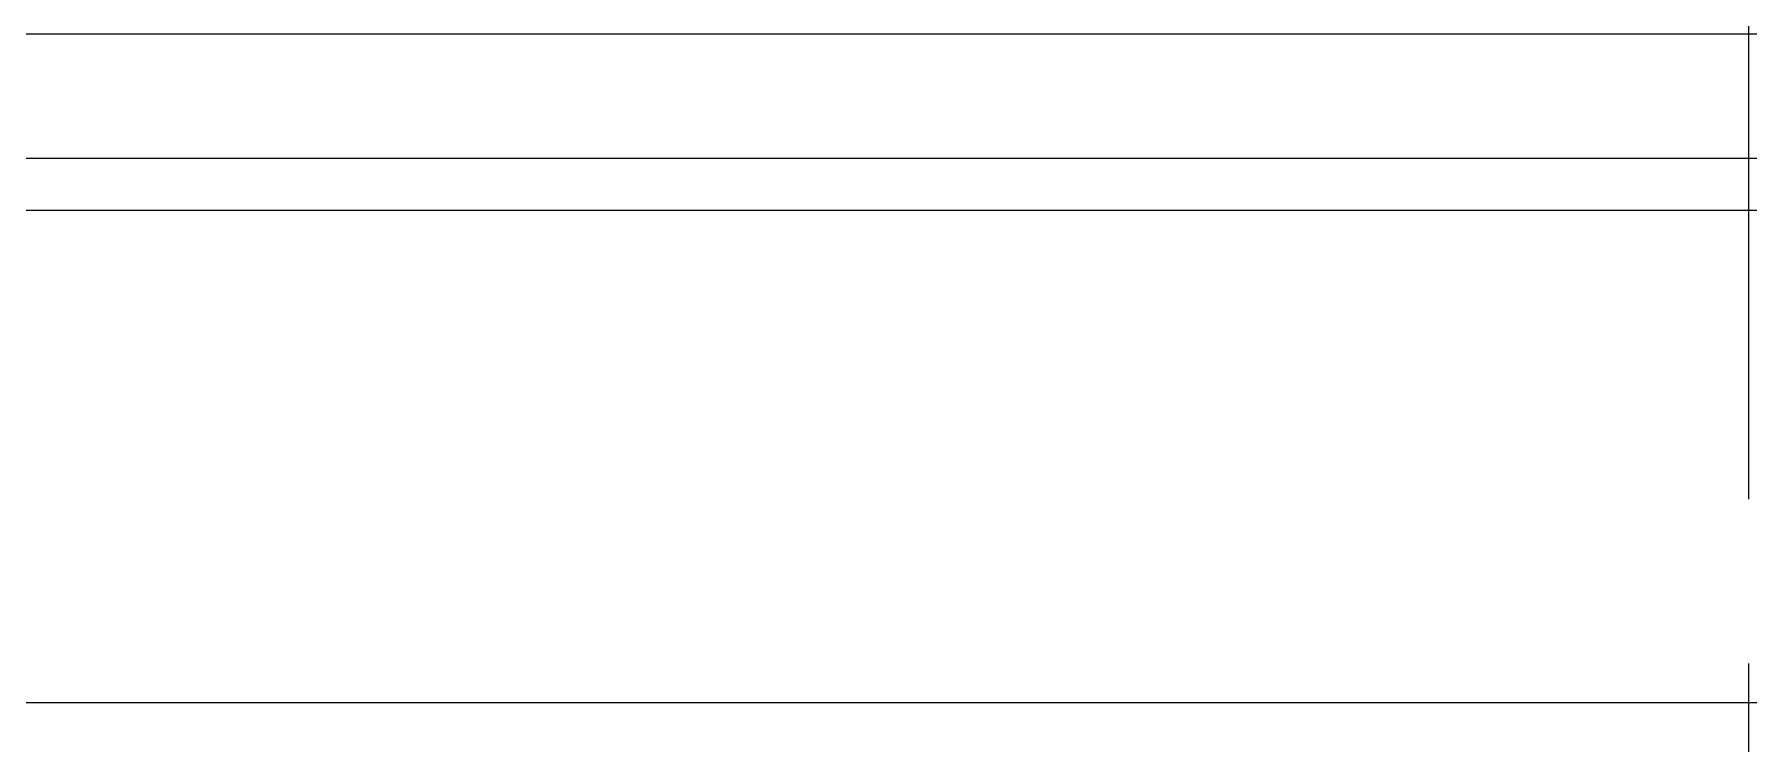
# Model space of a CAD drawing. Header units: millimetres. Extents: x 12315 to 13087, y 2477 to 3022.
# Drawn here: x 12501.69 to 12518.24, y 2669.29 to 2676.14 of the extents above; entities that cross this region are included whole.
import ezdxf

# ---------------------------------------------------------------- set-up
doc = ezdxf.new("R2010")
doc.units = ezdxf.units.MM
doc.linetypes.add('CENTER2', pattern=[28.575, 19.05, -3.175, 3.175, -3.175])
doc.linetypes.add('CENTERX2', pattern=[101.6, 63.5, -12.7, 12.7, -12.7])
doc.layers.add('CENTER', color=1, linetype='CENTERX2', lineweight=15)

msp = doc.modelspace()

# ---------------------------------------------------------------- linework, layer by layer
at = {"linetype": 'Continuous', "lineweight": 18}
for p, q in [((12543.243, 2676.14), (12493.243, 2676.14)), ((12543.243, 2674.94), (12493.243, 2674.94))]:
    msp.add_line(p, q, dxfattribs=at)
at = {"linetype": 'Continuous', "lineweight": 13}
for p, q in [((12493.743, 2674.44), (12542.743, 2674.44)), ((12493.743, 2669.686), (12542.743, 2669.686))]:
    msp.add_line(p, q, dxfattribs=at)
at = {"layer": 'CENTER', "color": 1, "linetype": 'CENTER2', "ltscale": 0.5}
msp.add_line((12518.243, 2614.502), (12518.243, 2857.009), dxfattribs=at)

doc.saveas('drawing.dxf')
